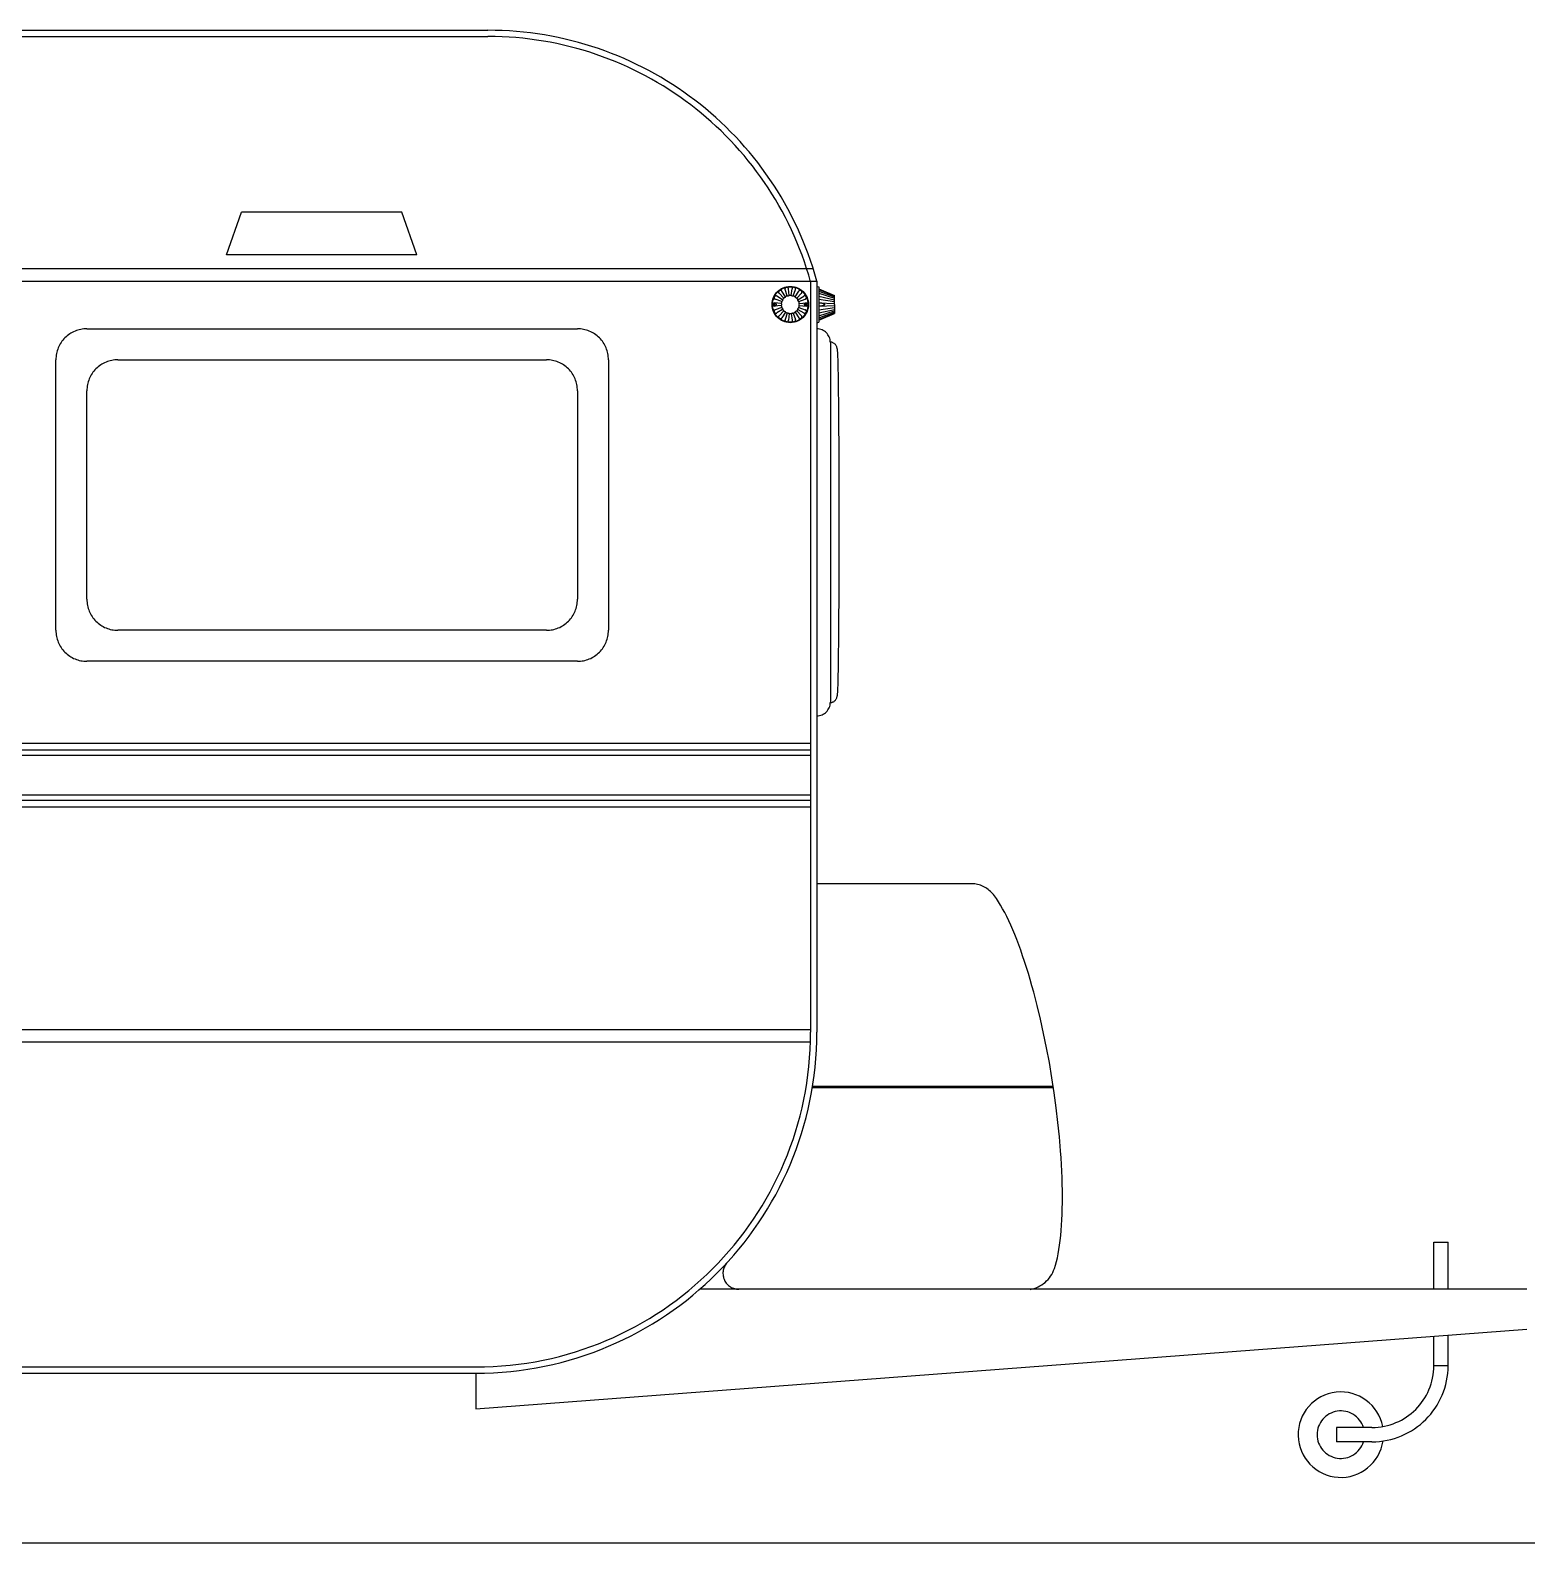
# Model space of a CAD drawing. Header units: millimetres. Extents: x 2167 to 3245, y -1353 to -1105.
# Drawn here: x 2565.1 to 2806.4, y -1353.4 to -1109.4 of the extents above; entities that cross this region are included whole.
import ezdxf

# ---------------------------------------------------------------- set-up
doc = ezdxf.new("R2010")
doc.units = ezdxf.units.MM
doc.linetypes.add('Amconstr', pattern=[9999, 9999, 0])
doc.layers.get('0').update_dxf_attribs({"linetype": 'Amconstr'})

msp = doc.modelspace()

# ---------------------------------------------------------------- linework, layer by layer
at = {"color": 2}
for p, q in [((2287.36, -1109.38), (2638.9, -1109.38)), ((2287.36, -1110.38), (2638.9, -1110.38)), ((2596.74, -1145.62), (2599.15, -1138.72)), ((2624.99, -1138.72), (2599.15, -1138.72)), ((2627.41, -1145.62), (2624.99, -1138.72)), ((2627.41, -1145.62), (2596.74, -1145.62)), ((2690.94, -1149.96), (2690.94, -1271.01)), ((2691.94, -1149.83), (2691.94, -1271.01)), ((2694.12, -1159.7), (2694.12, -1217.82)), ((2717.4, -1247.08), (2691.94, -1247.08)), ((2791.46, -1304.86), (2793.76, -1304.86)), ((2791.46, -1312.49), (2791.46, -1304.86)), ((2793.76, -1312.49), (2793.76, -1304.86)), ((2806.44, -1312.49), (2673.06, -1312.49)), ((2636.94, -1331.78), (2806.44, -1318.93)), ((2793.76, -1324.79), (2793.76, -1319.9)), ((2791.46, -1324.79), (2791.46, -1320.07)), ((2528.57, -1325.01), (2636.94, -1325.01)), ((2528.57, -1326.01), (2636.94, -1326.01)), ((2636.94, -1326.01), (2636.94, -1331.78)), ((2781.46, -1334.79), (2775.75, -1334.79)), ((2775.75, -1334.79), (2775.75, -1337.08)), ((2781.46, -1337.08), (2775.75, -1337.08)), ((2255.01, -1353.38), (3245.42, -1353.38))]:
    msp.add_line(p, q, dxfattribs=at)
for p, q in [((2393.51, -1147.83), (2691.35, -1147.83)), ((2394.4, -1149.83), (2691.94, -1149.83)), ((2686.87, -1152.38), (2686.29, -1151.46)), ((2687.17, -1152.24), (2686.81, -1151.21)), ((2687.49, -1152.16), (2687.36, -1151.08)), ((2687.82, -1152.16), (2687.94, -1151.08)), ((2688.14, -1152.23), (2688.49, -1151.21)), ((2688.44, -1152.38), (2689.02, -1151.46)), ((2691.94, -1150.69), (2692.25, -1150.76)), ((2692.25, -1150.76), (2692.25, -1156.48)), ((2692.25, -1151.08), (2694.81, -1152.15)), ((2692.25, -1151.21), (2694.81, -1152.23)), ((2692.25, -1151.46), (2694.81, -1152.38)), ((2685.06, -1153.87), (2685.06, -1153.38)), ((2686.2, -1153.46), (2685.11, -1153.34)), ((2685.11, -1153.87), (2685.11, -1153.38)), ((2686.2, -1153.79), (2685.11, -1153.91)), ((2686.27, -1153.14), (2685.24, -1152.78)), ((2686.27, -1154.11), (2685.24, -1154.47)), ((2686.41, -1152.84), (2685.49, -1152.27)), ((2686.62, -1152.58), (2685.85, -1151.81)), ((2688.69, -1152.58), (2689.46, -1151.81)), ((2688.9, -1152.84), (2689.82, -1152.26)), ((2689.04, -1153.13), (2690.07, -1152.77)), ((2689.04, -1154.11), (2690.07, -1154.47)), ((2689.12, -1153.46), (2690.2, -1153.34)), ((2689.12, -1153.78), (2690.2, -1153.9)), ((2690.2, -1153.86), (2690.2, -1153.38)), ((2690.25, -1153.86), (2690.25, -1153.38)), ((2692.25, -1151.81), (2694.81, -1152.58)), ((2692.25, -1152.26), (2694.81, -1152.84)), ((2692.25, -1152.77), (2694.81, -1153.13)), ((2692.25, -1153.34), (2694.81, -1153.46)), ((2692.25, -1153.91), (2694.81, -1153.78)), ((2692.25, -1154.47), (2694.81, -1154.11)), ((2694.81, -1153.62), (2694.81, -1152.15)), ((2694.81, -1153.62), (2694.81, -1155.09)), ((2686.41, -1154.4), (2685.49, -1154.98)), ((2686.62, -1154.66), (2685.85, -1155.44)), ((2686.87, -1154.87), (2686.3, -1155.79)), ((2687.17, -1155.01), (2686.82, -1156.04)), ((2687.49, -1155.08), (2687.37, -1156.16)), ((2687.82, -1155.08), (2687.95, -1156.16)), ((2688.14, -1155.01), (2688.5, -1156.04)), ((2688.44, -1154.86), (2689.02, -1155.78)), ((2688.69, -1154.66), (2689.46, -1155.43)), ((2688.9, -1154.4), (2689.82, -1154.98)), ((2691.94, -1156.55), (2692.25, -1156.48)), ((2692.25, -1154.98), (2694.81, -1154.4)), ((2692.25, -1155.44), (2694.81, -1154.66)), ((2692.25, -1155.79), (2694.81, -1154.87)), ((2692.25, -1156.04), (2694.81, -1155.01)), ((2692.25, -1156.16), (2694.81, -1155.09)), ((2394.7, -1224.37), (2690.94, -1224.37)), ((2394.7, -1225.45), (2690.94, -1225.45)), ((2394.7, -1226.3), (2690.94, -1226.3)), ((2394.7, -1232.74), (2690.94, -1232.74)), ((2394.7, -1233.6), (2690.94, -1233.6)), ((2394.7, -1234.68), (2690.94, -1234.68)), ((2394.7, -1270.58), (2690.94, -1270.58)), ((2394.7, -1272.58), (2690.92, -1272.58)), ((2730.11, -1280.01), (2691.2, -1280.01)), ((2730.08, -1279.79), (2691.24, -1279.79)), ((2791.46, -1324.79), (2793.76, -1324.79))]:
    msp.add_line(p, q)
for points in [[(2574.21, -1157.53), (2653.33, -1157.53, -0.414214), (2658.33, -1162.53), (2658.33, -1206.18, -0.414214), (2653.33, -1211.18), (2574.21, -1211.18, -0.414214), (2569.21, -1206.18), (2569.21, -1162.53, -0.414214)], [(2579.21, -1162.53), (2648.33, -1162.53, -0.414214), (2653.33, -1167.53), (2653.33, -1201.18, -0.414214), (2648.33, -1206.18), (2579.21, -1206.18, -0.414214), (2574.21, -1201.18), (2574.21, -1167.53, -0.414214)]]:
    msp.add_lwpolyline(points, format="xyb", close=True, dxfattribs=at)
for centre, radius in [((2687.66, -1153.62), 2.93), ((2687.66, -1153.62), 2.86), ((2685.08, -1153.63), 0.285), ((2685.08, -1153.63), 0.244), ((2690.23, -1153.62), 0.285), ((2690.23, -1153.62), 0.244)]:
    msp.add_circle(centre, radius)
for centre, radius, start, end in [((2638.9, -1164.38), 55, 15.3384, 90), ((2638.9, -1164.38), 54, 15.4806, 90), ((2691.94, -1159.7), 2.17, 0, 90), ((2694.12, -1160.79), 1.09, 0, 90), ((2694.12, -1216.74), 1.09, 270, 0), ((2691.94, -1217.82), 2.17, 270, 0), ((2716.6, -1252.01), 5, 37.1018, 80.7323), ((2636.94, -1271.01), 55, 270, 0), ((2636.94, -1271.01), 54, 270, 0), ((2679.37, -1309.92), 2.57, 140.24, 270), ((2725.52, -1307.56), 5, 279.2677, 341.4337), ((2781.46, -1324.79), 10, 270, 0), ((2781.46, -1324.79), 12.3, 270, 0), ((2776.45, -1335.94), 6.89, 10.9114, 351.5315)]:
    msp.add_arc(centre, radius, start, end, dxfattribs=at)
for centre, radius, start, end in [((2686.05, -1151.61), 0.285, 32.2796, 225.0008), ((2687.08, -1151.11), 0.285, 6.5653, 199.2865), ((2688.23, -1151.11), 0.285, 340.851, 173.5722), ((2689.26, -1151.61), 0.285, 315.1367, 147.8579), ((2685.34, -1152.51), 0.285, 57.9939, 250.7151), ((2687.66, -1153.62), 1.47, 160.7151, 173.7081), ((2687.66, -1153.62), 1.47, 186.4294, 199.4224), ((2687.66, -1153.62), 1.47, 135.0008, 147.9939), ((2687.66, -1153.62), 1.47, 109.2865, 122.2796), ((2687.66, -1153.62), 1.47, 83.5722, 96.5653), ((2687.66, -1153.62), 1.47, 57.8579, 70.851), ((2687.66, -1153.62), 1.47, 32.1436, 45.1367), ((2687.66, -1153.62), 1.47, 6.4294, 19.4224), ((2687.66, -1153.62), 1.47, 340.7151, 353.7081), ((2689.97, -1152.5), 0.285, 289.4224, 122.1436), ((2685.34, -1154.74), 0.285, 109.4224, 302.1436), ((2686.05, -1155.64), 0.285, 135.1367, 327.8579), ((2687.66, -1153.62), 1.47, 212.1436, 225.1367), ((2687.09, -1156.13), 0.285, 160.851, 353.5722), ((2687.66, -1153.62), 1.47, 237.8579, 250.851), ((2687.66, -1153.62), 1.47, 263.5722, 276.5653), ((2688.23, -1156.13), 0.285, 186.5653, 19.2865), ((2687.66, -1153.62), 1.47, 289.2865, 302.2796), ((2687.66, -1153.62), 1.47, 315.0008, 327.9939), ((2689.26, -1155.63), 0.285, 212.2796, 45.0008), ((2689.98, -1154.74), 0.285, 237.9939, 70.7151), ((2776.45, -1335.94), 3.83, 17.4648, 342.5352)]:
    msp.add_arc(centre, radius, start, end)
at = {"extrusion": (0, 0, -1)}
for centre, major_axis, ratio, start_param, end_param in [((2685.8, -1153.62), (-0.447, 0.001), 0.761198, 2.639944, 3.637327), ((2685.99, -1152.82), (-0.402, 0.195), 0.761198, 2.639944, 3.637327), ((2685.99, -1154.43), (0.403, 0.193), 0.761198, -0.501649, 0.495735), ((2686.5, -1152.17), (-0.278, 0.35), 0.761198, 2.639944, 3.637327), ((2687.24, -1151.82), (-0.098, 0.436), 0.761198, 2.639944, 3.637327), ((2688.07, -1151.82), (0.101, 0.436), 0.761198, 2.639944, 3.637327), ((2688.81, -1152.17), (0.28, 0.349), 0.761198, 2.639944, 3.637327), ((2689.32, -1152.82), (0.403, 0.193), 0.761198, 2.639944, 3.637327), ((2689.33, -1154.43), (-0.402, 0.195), 0.761198, -0.501649, 0.495735), ((2689.51, -1153.62), (-0.447, 0.001), 0.761198, -0.501649, 0.495735), ((2692.25, -1153.62), (0.93, 0), 0.306686, 4.712389, 7.853982), ((2686.5, -1155.07), (0.28, 0.349), 0.761198, -0.501649, 0.495735), ((2687.24, -1155.43), (0.101, 0.436), 0.761198, -0.501649, 0.495735), ((2688.07, -1155.43), (-0.098, 0.436), 0.761198, -0.501649, 0.495735), ((2688.81, -1155.07), (-0.278, 0.35), 0.761198, -0.501649, 0.495735)]:
    msp.add_ellipse(centre, major_axis=major_axis, ratio=ratio, start_param=start_param, end_param=end_param, dxfattribs=at)
at = {"color": 2, "extrusion": (0, 0, -1)}
msp.add_ellipse((2695.2, -1188.76), major_axis=(0, -27.98), ratio=0.010722, start_param=3.141593, end_param=6.283185, dxfattribs=at)
at = {"color": 2}
msp.add_ellipse((2722.52, -1279.54), major_axis=(-5.27, 32.74), ratio=0.22416, start_param=3.548113, end_param=5.876665, dxfattribs=at)

doc.saveas('drawing.dxf')
